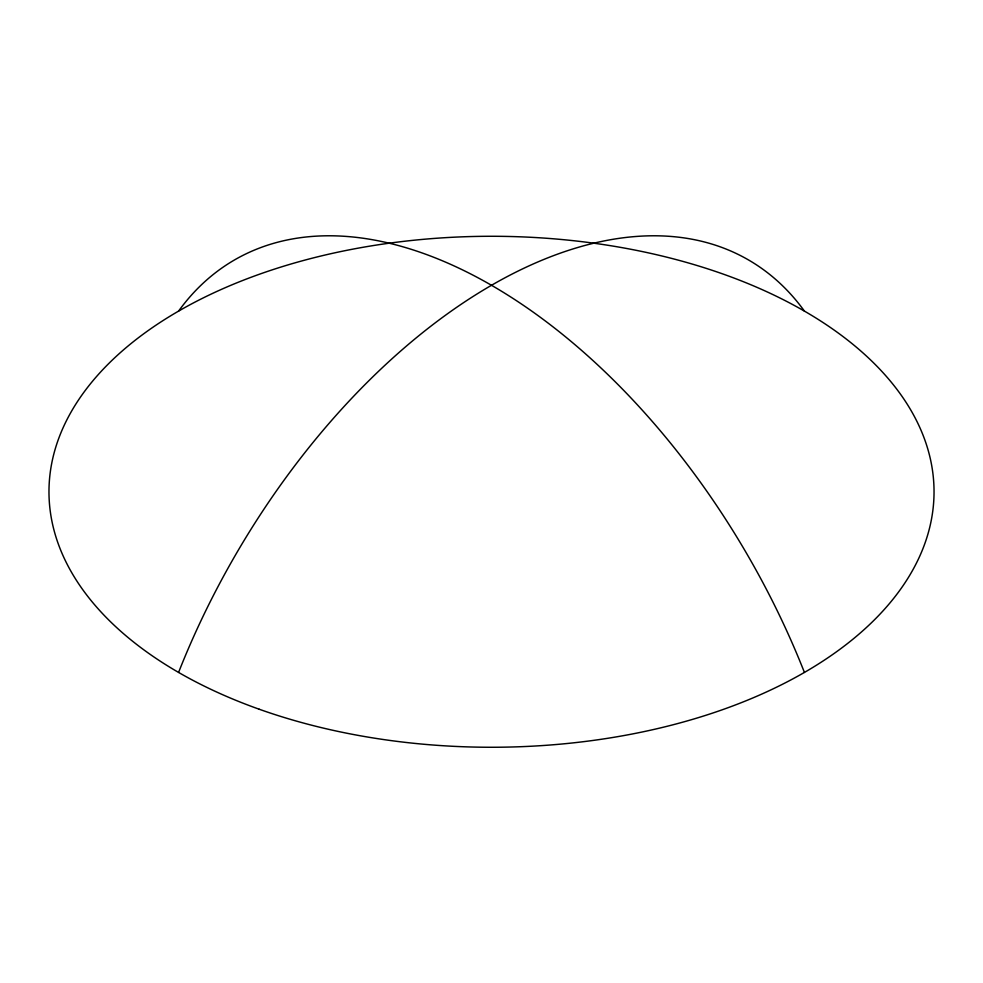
<?xml version="1.0" encoding="UTF-8"?>
<svg xmlns="http://www.w3.org/2000/svg" width="983" height="983" viewBox="0 0 983 983"><rect width="100%" height="100%" fill="white"/><g stroke="black" fill="none" stroke-linecap="round" stroke-linejoin="round"><path stroke-width="1.47" d="M178.574 311.107A513.654 296.559 60 0 1 804.426 672.433M178.574 672.433A513.654 296.559 -60 0 1 804.426 311.107M259.18 709.222A442.534 255.494 0 0 0 933.85 499.192A442.534 255.494 0 0 0 281.47 266.885A442.534 255.494 0 0 0 259.18 709.222"/></g></svg>
